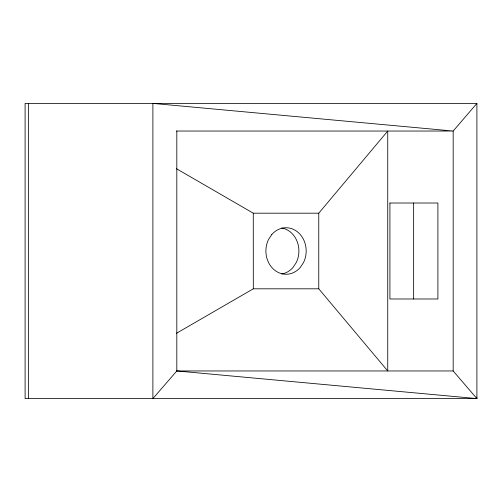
<?xml version="1.0" encoding="UTF-8"?>
<svg xmlns="http://www.w3.org/2000/svg" width="502" height="502" viewBox="0 0 502 502"><rect width="100%" height="100%" fill="white"/><g stroke="black" fill="none" stroke-linecap="round" stroke-linejoin="round"><path stroke-width="0.75" d="M413.648 298.985L413.648 203.015M318.764 213.193L387.739 131.041L387.739 370.959L318.764 288.807L318.764 213.193L253.278 213.193L176.252 168.597M476.9 103.412L453.168 131.041L453.168 370.959L476.9 398.588L25.1 398.588L25.1 103.412L476.9 103.412L476.9 398.588L176.817 370.959L152.89 398.588L152.89 103.412L453.168 131.041L176.365 131.041M176.265 333.403L253.309 288.807L318.764 288.807M176.365 370.959L453.168 370.959M476.662 397.044L476.9 398.588M253.278 213.193L253.309 288.807M176.817 131.041L176.817 370.959M28.57 103.412L28.57 398.588M281.766 227.996A23.268 20.149 -90 0 1 296.211 262.634L293.011 267.453A23.268 20.149 -90 0 1 281.766 274.004M389.916 203.015L389.916 298.985L437.901 298.985L437.901 203.015L389.916 203.015M271.789 234.547L268.589 239.366A23.268 20.149 -90 0 0 273.772 269.455A23.268 20.149 -90 0 0 300.284 267.453L303.484 262.634A23.268 20.149 -90 0 0 298.301 232.545A23.268 20.149 -90 0 0 271.789 234.547"/></g></svg>
